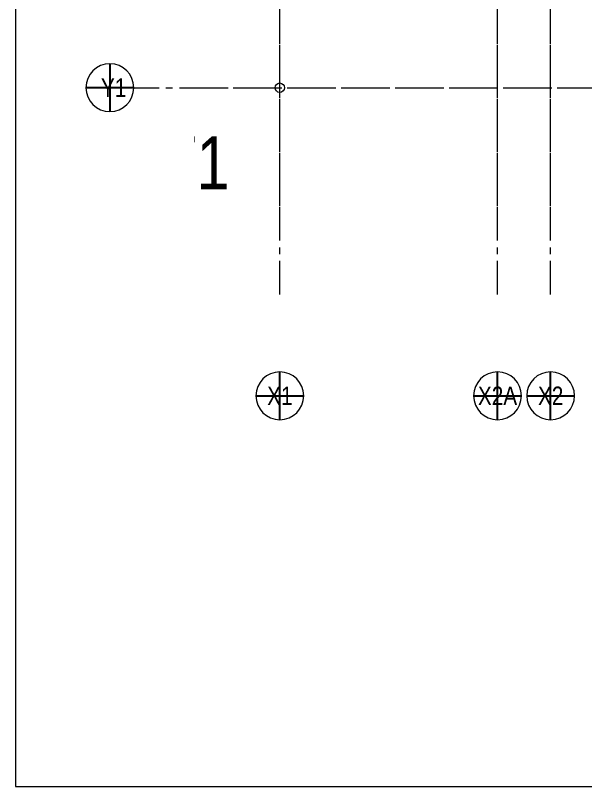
# Model space of a CAD drawing. Header units: millimetres. Extents: x -343543 to 400519, y -115663 to 104219.
# Drawn here: x -343543 to -332805, y -13156 to 1360 of the extents above; entities that cross this region are included whole.
import ezdxf
from ezdxf.enums import TextEntityAlignment as Align
from ezdxf.xclip import XClip

# ---------------------------------------------------------------- set-up
doc = ezdxf.new("R2010")
doc.units = ezdxf.units.MM
doc.header["$XCLIPFRAME"] = 0
doc.linetypes.add('XREF MAT BANG TUONG XAY$0$CENTER', pattern=[50.8, 31.75, -6.35, 6.35, -6.35])
doc.layers.get('0').update_dxf_attribs({"color": 231, "lineweight": 0})
doc.layers.get('DefPoints').update_dxf_attribs({"color": 191})
for name, color, linetype, lineweight in [('A-SYMBOLS', 10, 'Continuous', 13), ('SME-E-COND-LTG', 51, 'Continuous', 18), ('XREF MAT BANG TUONG XAY$0$00.xref_IKIGAI_Truc$0$A-SYMBOLS', 8, 'Continuous', 13), ('XREF MAT BANG TUONG XAY$0$A-GRID', 8, 'XREF MAT BANG TUONG XAY$0$CENTER', 15)]:
    doc.layers.add(name, color=color, linetype=linetype, lineweight=lineweight)
doc.styles.add('XREF MAT BANG TUONG XAY$0$00.xref_IKIGAI_Truc$0$VTK_Arial_3.5 mm', font='arial.ttf', dxfattribs={"width": 0.8, "height": 3.5})
doc.styles.add('XREF MAT BANG TUONG XAY$0$xref_IKIGAI_Cot$0$Dce_Text', font='arial.ttf', dxfattribs={"width": 0.8})

# ---------------------------------------------------------------- blocks, each defined once
blk = doc.blocks.new('*U131')
at = {"color": 8}
blk.add_circle((0, 0), 4.5, dxfattribs=at)
at = {"layer": 'DefPoints', "color": 8}
for p, q in [((0, 4.5), (0, -4.5)), ((-4.5, 0), (4.5, 0))]:
    blk.add_line(p, q, dxfattribs=at)
at = {"color": 8, "style": 'XREF MAT BANG TUONG XAY$0$00.xref_IKIGAI_Truc$0$VTK_Arial_3.5 mm', "width": 0.8}
blk.add_attdef('X12', text='', height=3.5, dxfattribs=at).set_placement((0, 0), align=Align.MIDDLE_CENTER)
blk = doc.blocks.new('XREF MAT BANG TUONG XAY$0$00.xref_IKIGAI_Truc')
at = {"layer": 'XREF MAT BANG TUONG XAY$0$A-GRID', "color": 8, "ltscale": 20}
for points in [[(0, -3895), (0, 22924.4)], [(5100, -3895), (5100, 22924.4)], [(4100, -3895), (4100, 10635.4)], [(-2907.5, 0), (42750, 0)]]:
    blk.add_lwpolyline(points, dxfattribs=at)
at = {"layer": 'XREF MAT BANG TUONG XAY$0$00.xref_IKIGAI_Truc$0$A-SYMBOLS', "color": 8}
ref = blk.add_blockref('*U131', (-3200, 0), dxfattribs=dict(at, xscale=-100, yscale=100, zscale=100))
ref.add_attrib('X12', 'Y1', dxfattribs={"layer": '0', "height": 350, "style": 'XREF MAT BANG TUONG XAY$0$00.xref_IKIGAI_Truc$0$VTK_Arial_3.5 mm', "width": 0.8}).set_placement((-3129.3, 0), align=Align.MIDDLE_CENTER)
ref = blk.add_blockref('*U131', (0, -5800), dxfattribs=dict(at, xscale=-100, yscale=100, zscale=100, rotation=180))
ref.add_attrib('X12', 'X1', dxfattribs={"layer": '0', "height": 350, "style": 'XREF MAT BANG TUONG XAY$0$00.xref_IKIGAI_Truc$0$VTK_Arial_3.5 mm', "width": 0.8}).set_placement((0, -5801.4), align=Align.MIDDLE_CENTER)
ref = blk.add_blockref('*U131', (4100, -5800), dxfattribs=dict(at, xscale=-100, yscale=100, zscale=100, rotation=180))
ref.add_attrib('X12', 'X2A', dxfattribs={"layer": '0', "height": 350, "style": 'XREF MAT BANG TUONG XAY$0$00.xref_IKIGAI_Truc$0$VTK_Arial_3.5 mm', "width": 0.8}).set_placement((4100, -5801.4), align=Align.MIDDLE_CENTER)
ref = blk.add_blockref('*U131', (5100, -5800), dxfattribs=dict(at, xscale=-100, yscale=100, zscale=100, rotation=180))
ref.add_attrib('X12', 'X2', dxfattribs={"layer": '0', "height": 350, "style": 'XREF MAT BANG TUONG XAY$0$00.xref_IKIGAI_Truc$0$VTK_Arial_3.5 mm', "width": 0.8}).set_placement((5100, -5801.4), align=Align.MIDDLE_CENTER)
blk = doc.blocks.new('XREF MAT BANG TUONG XAY$0$xref_IKIGAI_Cot')
at = {"layer": 'XREF MAT BANG TUONG XAY$0$A-GRID', "color": 8, "ltscale": 20}
for points in [[(0, -3895), (0, 22924.4)], [(5100, -3895), (5100, 22924.4)], [(4100, -3895), (4100, 10635.4)], [(-2907.5, 0), (42750, 0)]]:
    blk.add_lwpolyline(points, dxfattribs=at)
at = {"layer": 'DefPoints', "color": 8, "style": 'XREF MAT BANG TUONG XAY$0$xref_IKIGAI_Cot$0$Dce_Text', "width": 0.8}
blk.add_text('T1', height=1000, dxfattribs=at).set_placement((-1600.1, -1416.5), align=Align.MIDDLE_CENTER)
blk = doc.blocks.new('01.Xref _MB T1')
at = {"color": 8}
blk.add_lwpolyline([(-4979.15314, -13156.18578), (44420.84686, -13156.18578), (44420.84686, 26843.81422), (-4979.15314, 26843.81422)], close=True, dxfattribs=at)
blk.add_blockref('XREF MAT BANG TUONG XAY$0$00.xref_IKIGAI_Truc', (0.00011, 0), dxfattribs=at)
ref = blk.add_blockref('XREF MAT BANG TUONG XAY$0$xref_IKIGAI_Cot', (-0.00927, -0.00001), dxfattribs=at)
XClip(ref).set_block_clipping_path([(-1610.3425959283, -2225.6693134198), (41829.1295208634, 21555.8819575264)])

msp = doc.modelspace()

# ---------------------------------------------------------------- block references
at = {"layer": 'A-SYMBOLS'}
msp.add_blockref('01.Xref _MB T1', (-338563.5, 0), dxfattribs=at)

# ---------------------------------------------------------------- next in the draw order: linework, layer by layer
at = {"layer": 'SME-E-COND-LTG', "color": 3, "linetype": 'Continuous', "ltscale": 1000}
msp.add_circle((-338563.5, 0), 88.5, dxfattribs=at)

doc.saveas('drawing.dxf')
